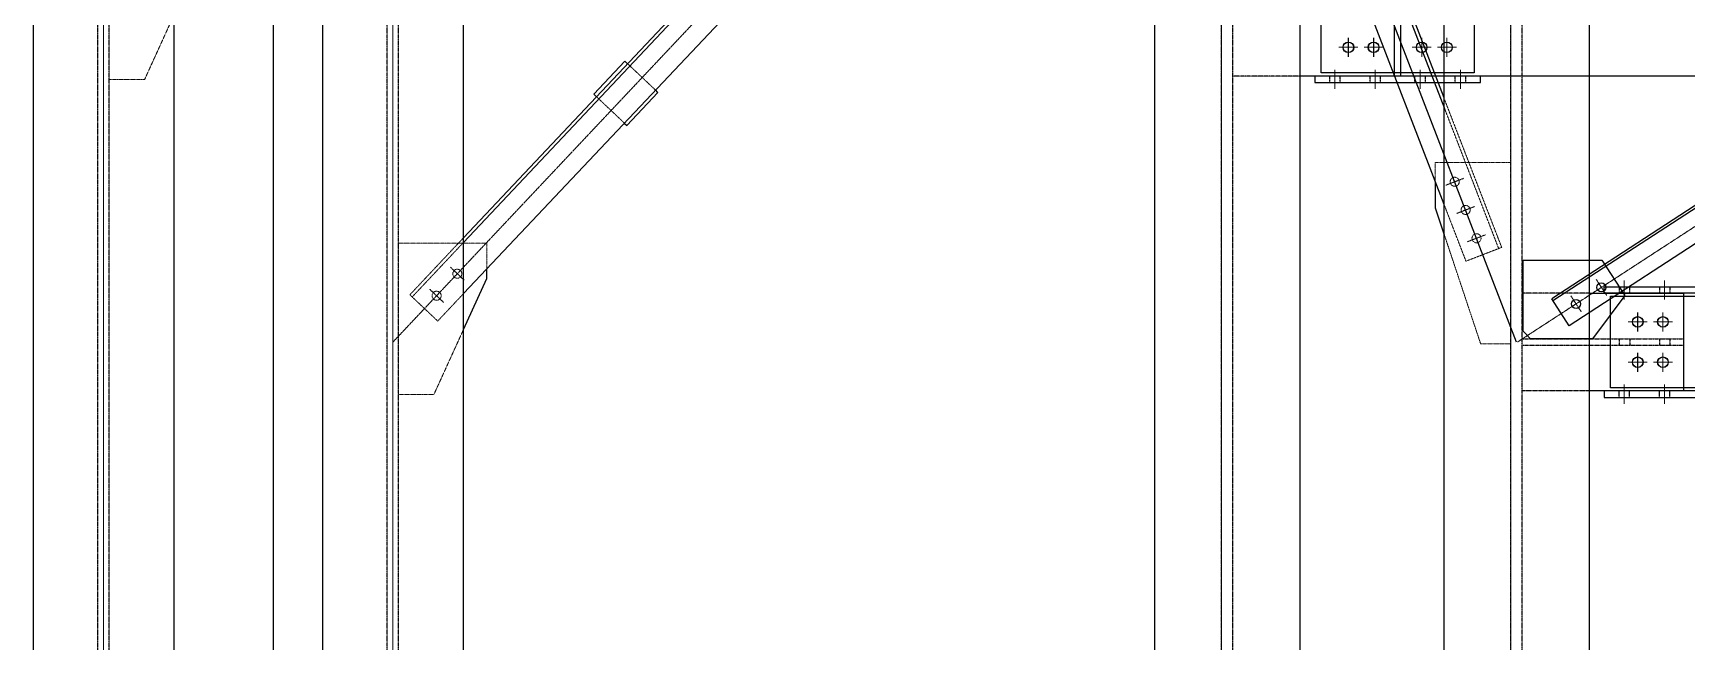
# Model space of a CAD drawing. Header units: millimetres. Extents: x 13669 to 217197, y -88248 to 24578.
# Drawn here: x 63694 to 66977, y -60813 to -59605 of the extents above; entities that cross this region are included whole.
import ezdxf

# ---------------------------------------------------------------- set-up
doc = ezdxf.new("R2010")
doc.units = ezdxf.units.MM
doc.linetypes.add('CENTER2', pattern=[1.125, 0.75, -0.125, 0.125, -0.125])
doc.linetypes.add('DASHED2', pattern=[0.375, 0.25, -0.125])
for name, color, linetype in [('Tx-DDIM', 1, 'Continuous'), ('Tx_M_EQUIPOS', 4, 'Continuous'), ('Tx_M_OCULTOS', 2, 'DASHED2'), ('Tx_TEXTOS 2.5', 3, 'Continuous')]:
    doc.layers.add(name, color=color, linetype=linetype)
doc.layers.add('Tx_EJES', color=1, linetype='CENTER2', lineweight=5)
doc.layers.add('Tx_M_OCULTAS FINO', color=1, linetype='DASHED2', lineweight=5)
doc.styles.add('Tx_texto', font='romans.shx')

# ---------------------------------------------------------------- blocks, each defined once
blk = doc.blocks.new('A$Cb393e613')
blk.add_line((5973.3, 4504.6), (5973.3, 29482.5))
at = {"layer": 'Tx-DDIM'}
blk.add_line((8440.3, 28029.6), (7440.3, 30617.7), dxfattribs=at)
at = {"layer": 'Tx_EJES'}
for p, q in [((6210.3, 31513.5), (6210.3, 22237)), ((12420.7, 30617.7), (8441.9, 28029.6)), ((8429, 30383.2), (6210.3, 28029.6)), ((8299.8, 28340.7), (8335.2, 28354.4)), ((8321.4, 28284.7), (8356.8, 28298.4)), ((8343, 28228.7), (8378.5, 28242.4)), ((6352, 28152.1), (6324.3, 28178.2)), ((6310.8, 28108.4), (6283.1, 28134.5)), ((8598.3, 28153.9), (8619, 28122.1)), ((8654, 28114.1), (8654, 28151.8)), ((8734, 28114.1), (8734, 28151.8)), ((8548, 28121.2), (8568.7, 28089.4)), ((8699.4, 28069.6), (8661.7, 28069.6)), ((8699.7, 28069.6), (8662, 28069.6)), ((8680.5, 28050.7), (8680.5, 28088.4)), ((8680.8, 28050.7), (8680.8, 28088.4)), ((8749.4, 28069.6), (8711.7, 28069.6)), ((8749.7, 28069.6), (8712, 28069.6)), ((8730.5, 28050.7), (8730.5, 28088.4)), ((8730.8, 28050.7), (8730.8, 28088.4)), ((8680.5, 27970.7), (8680.5, 28008.4)), ((8680.8, 27970.7), (8680.8, 28008.4)), ((8730.5, 27970.7), (8730.5, 28008.4)), ((8730.8, 27970.7), (8730.8, 28008.4)), ((8699.4, 27989.6), (8661.7, 27989.6)), ((8699.7, 27989.6), (8662, 27989.6)), ((8749.4, 27989.6), (8711.7, 27989.6)), ((8749.7, 27989.6), (8712, 27989.6)), ((8654, 27945.1), (8654, 27907.4)), ((8734, 27945.1), (8734, 27907.4))]:
    blk.add_line(p, q, dxfattribs=at)
at = {"layer": 'Tx_EJES', "extrusion": (6.12323e-17, 1, -1.83697e-16)}
blk.add_line((8429, 22161.6), (8429, 31418.5), dxfattribs=at)
at = {"layer": 'Tx_M_EQUIPOS'}
for p, q in [((7573.9, 30365.4), (8297.3, 28492.9)), ((7579.8, 30367.7), (8295.8, 28514.5)), ((11972.1, 30367.7), (8509.9, 28115.5)), ((11974.7, 30363.7), (8512.5, 28111.5)), ((6350.3, 28236.4), (8332.6, 30339.3)), ((6350.3, 28227.1), (8337.3, 30334.9)), ((7509, 30340.3), (8296.2, 28302.8)), ((12007, 30314.1), (8544.8, 28061.9)), ((6350.3, 28125.6), (8387.9, 30287.1)), ((8544.8, 28061.9), (8509.9, 28115.5))]:
    blk.add_line(p, q, dxfattribs=at)
for points in [[(6350.3, 22237), (6350.3, 30335.5), (6350.3, 31002.2), (6070.3, 31002.2), (6070.3, 30351.4), (6070.3, 22237)], [(6675.9, 28581.8), (6670.8, 28586.6), (6609.1, 28521.1)], [(6669.5, 28464.1), (6674.6, 28459.3), (6736.3, 28524.8), (6731.2, 28529.6)], [(6609.1, 28521.1), (6614.2, 28516.3)], [(8279, 28347.1), (8279, 28295.9)], [(8279, 28295.9), (8296.2, 28244.5)], [(6350.3, 28054.4), (6396.5, 28155.6), (6396.5, 28174.5)], [(8453.2, 28192.1), (8609.2, 28192.1), (8655, 28121.7), (8591.1, 28035.9), (8468.2, 28035.9), (8453.2, 28050.9), (8453.2, 28192.1)], [(8583.8, 28126.6), (8771.6, 28126.6), (8771.6, 28120.4), (8771.6, 27938.8), (8771.6, 27932.6), (8583.8, 27932.6)]]:
    blk.add_lwpolyline(points, dxfattribs=at)
for points in [[(8585.2, 22237), (8585.2, 30335.5), (8583.8, 31002.2), (8296.8, 31002.2), (8296.2, 30351.4), (8296.2, 22237)], [(8614, 28139.3), (8942.9, 28139.3), (8942.9, 28126.6), (8614, 28126.6)], [(8930.1, 27938.8), (8626.9, 27938.8), (8626.9, 28120.4), (8930.1, 28120.4)], [(8614, 27919.9), (8942.9, 27919.9), (8942.9, 27932.6), (8614, 27932.6)]]:
    blk.add_lwpolyline(points, close=True, dxfattribs=at)
for centre, radius in [((8608.6, 28138), 9), ((8558.3, 28105.3), 9), ((8680.5, 28069.6), 10.5), ((8680.8, 28069.6), 10.5), ((8730.5, 28069.6), 10.5), ((8730.8, 28069.6), 10.5), ((8680.5, 27989.6), 10.5), ((8680.8, 27989.6), 10.5), ((8730.5, 27989.6), 10.5), ((8730.8, 27989.6), 10.5)]:
    blk.add_circle(centre, radius, dxfattribs=at)
at = {"layer": 'Tx_M_OCULTAS FINO'}
for p, q in [((8295.8, 28514.5), (8410.7, 28217.4)), ((8297.3, 28492.9), (8404.7, 28215)), ((8296.2, 28302.8), (8339.8, 28190)), ((6243.9, 28123.4), (6350.3, 28236.4)), ((6248.5, 28119.1), (6350.3, 28227.1)), ((8339.8, 28190), (8410.7, 28217.4)), ((6299.2, 28071.3), (6243.9, 28123.4)), ((6299.2, 28071.3), (6350.3, 28125.6))]:
    blk.add_line(p, q, dxfattribs=at)
for points in [[(6731.2, 28529.6), (6675.9, 28581.8)], [(6614.2, 28516.3), (6669.5, 28464.1)], [(8296.2, 28385.9), (8279, 28385.9), (8279, 28347.1)], [(8296.2, 28244.5), (8369, 28025.9), (8429, 28025.9), (8429, 28385.9), (8296.2, 28385.9)], [(6396.5, 28174.5), (6396.5, 28225.6), (6221.6, 28225.6), (6221.6, 27925.6), (6291.6, 27925.6), (6350.3, 28054.4)]]:
    blk.add_lwpolyline(points, dxfattribs=at)
for centre in [(8317.5, 28347.5), (8339.1, 28291.6), (8360.7, 28235.6), (6338.1, 28165.1), (6297, 28121.5)]:
    blk.add_circle(centre, 9, dxfattribs=at)
at = {"layer": 'Tx_M_OCULTOS', "extrusion": (6.12323e-17, 1, -1.83697e-16)}
for p, q in [((6199, 22237), (6199, 31002.2)), ((6221.6, 22237), (6221.6, 31002.2)), ((8429, 22237), (8429, 31002.2)), ((8451.6, 22237), (8451.6, 31002.2))]:
    blk.add_line(p, q, dxfattribs=at)
at = {"layer": 'Tx_M_OCULTOS'}
for p, q in [((8643.8, 28139.3), (8643.8, 28126.6)), ((8664.5, 28139.3), (8664.5, 28126.6)), ((8723.8, 28139.3), (8723.8, 28126.6)), ((8744.5, 28139.3), (8744.5, 28126.6)), ((8583.8, 28126.6), (8451.6, 28126.6)), ((8451.6, 28035.9), (8771.6, 28035.9)), ((8643.6, 28035.9), (8643.6, 28023.3)), ((8664.7, 28035.9), (8664.7, 28023.3)), ((8723.6, 28035.9), (8723.6, 28023.3)), ((8744.7, 28035.9), (8744.7, 28023.3)), ((8451.6, 28023.3), (8771.6, 28023.3)), ((8583.8, 27932.6), (8451.6, 27932.6)), ((8643.8, 27919.9), (8643.8, 27932.6)), ((8664.5, 27919.9), (8664.5, 27932.6)), ((8723.8, 27919.9), (8723.8, 27932.6)), ((8744.5, 27919.9), (8744.5, 27932.6))]:
    blk.add_line(p, q, dxfattribs=at)
at = {"layer": 'Tx_TEXTOS 2.5', "style": 'Tx_texto', "width": 0.7}
for p in [(6234.9, 20825.2), (6375.1, 20825.2)]:
    blk.add_attdef('1:50', p, '', height=125, dxfattribs=at)

msp = doc.modelspace()

# ---------------------------------------------------------------- block references
msp.add_blockref('A$Cb393e613', (58198.3266401, -88247.7902922))

# ---------------------------------------------------------------- next in the draw order: linework, layer by layer
at = {"layer": 'Tx_EJES'}
for p, q in [((63834.4744281, -56109.556508), (63834.4744281, -65386.1360055)), ((66323.499428, -59633.5360057), (66285.799428, -59633.5360057)), ((66323.8348709, -59633.5360054), (66286.1348709, -59633.5360054)), ((66304.649428, -59652.3860057), (66304.649428, -59614.6860057)), ((66304.9848709, -59652.3860054), (66304.9848709, -59614.6860054)), ((66373.499428, -59633.5360057), (66335.799428, -59633.5360057)), ((66373.8348709, -59633.5360054), (66336.1348709, -59633.5360054)), ((66354.649428, -59652.3860057), (66354.649428, -59614.6860057)), ((66354.9848709, -59652.3860054), (66354.9848709, -59614.6860054)), ((66431.3848709, -59633.5360054), (66469.0848709, -59633.5360054)), ((66469.0848709, -59633.5360054), (66431.3848709, -59633.5360054)), ((66450.2348709, -59652.3860054), (66450.2348709, -59614.6860054)), ((66450.2348709, -59652.3860054), (66450.2348709, -59614.6860054)), ((66481.3848709, -59633.5360054), (66519.0848709, -59633.5360054)), ((66519.0848709, -59633.5360054), (66481.3848709, -59633.5360054)), ((66500.2348709, -59652.3860054), (66500.2348709, -59614.6860054)), ((66500.2348709, -59652.3860054), (66500.2348709, -59614.6860054)), ((66278.1598709, -59678.0360054), (66278.1598709, -59715.7360054)), ((66358.1598709, -59678.0360054), (66358.1598709, -59715.7360054)), ((66447.0598709, -59678.0360054), (66447.0598709, -59715.7360054)), ((66527.0598709, -59678.0360054), (66527.0598709, -59715.7360054))]:
    msp.add_line(p, q, dxfattribs=at)
at = {"layer": 'Tx_EJES', "extrusion": (6.12323e-17, 1, -1.83697e-16)}
msp.add_line((66053.1744279, -65461.5360055), (66053.1744279, -56204.5761742), dxfattribs=at)
at = {"layer": 'Tx_M_EQUIPOS'}
for points in [[(63974.4744281, -65386.1360055), (63974.4744281, -57287.5641806), (63974.4744281, -56620.8560056), (63694.4744281, -56620.8560056), (63694.4744281, -57271.6641806), (63694.4744281, -65386.1360055)], [(66207.9744279, -59496.5360058), (66395.774428, -59496.5360058), (66395.774428, -59502.7360057), (66395.774428, -59684.3360057), (66395.774428, -59690.5360058), (66207.9744279, -59690.5360058)]]:
    msp.add_lwpolyline(points, dxfattribs=at)
for points in [[(66209.3098708, -65386.1360055), (66209.3098708, -57287.5641806), (66207.9744279, -56620.8560056), (65920.9744279, -56620.8560056), (65920.3098708, -57271.6641806), (65920.3098708, -65386.1360055)], [(66554.2098709, -59684.3360054), (66251.0098709, -59684.3360054), (66251.0098709, -59502.7360054), (66554.2098709, -59502.7360054)], [(69700.509871, -59684.3360055), (69700.509871, -59690.5360056), (66409.109871, -59690.5360054), (66409.109871, -59684.3360054), (66409.109871, -59502.7360054), (66409.109871, -59496.5360054), (69700.509871, -59496.5360056), (69700.509871, -59502.7360055)], [(66238.1598709, -59703.2360054), (66567.0598709, -59703.2360054), (66567.0598709, -59690.5360054), (66238.1598709, -59690.5360054)]]:
    msp.add_lwpolyline(points, close=True, dxfattribs=at)
for centre in [(66304.649428, -59633.5360057), (66304.9848709, -59633.5360054), (66354.649428, -59633.5360057), (66354.9848709, -59633.5360054), (66450.2348709, -59633.5360054), (66450.2348709, -59633.5360054), (66500.2348709, -59633.5360054), (66500.2348709, -59633.5360054)]:
    msp.add_circle(centre, 10.5, dxfattribs=at)
at = {"layer": 'Tx_M_OCULTAS FINO'}
msp.add_lwpolyline([(64020.5966236, -59448.5738245), (64020.5966236, -59397.5037045), (63845.7744281, -59397.5037045), (63845.7744281, -59697.5037045), (63915.7744281, -59697.5037045), (63974.4744281, -59568.7046469)], dxfattribs=at)
at = {"layer": 'Tx_M_OCULTOS', "extrusion": (6.12323e-17, 1, -1.83697e-16)}
for p, q in [((63823.1744281, -65386.1360055), (63823.1744281, -56620.8560056)), ((63845.7744281, -65386.1360055), (63845.7744281, -56620.8560056)), ((66053.1744279, -65386.1360055), (66053.1744279, -56620.8560056)), ((66075.7744279, -65386.1360055), (66075.7744279, -56620.8560056))]:
    msp.add_line(p, q, dxfattribs=at)
at = {"layer": 'Tx_M_OCULTOS'}
for p, q in [((66207.9744279, -59690.5360058), (66075.774428, -59690.5360058)), ((66267.9144533, -59703.2360054), (66267.9144533, -59690.5360054)), ((66288.6848709, -59703.2360054), (66288.6848709, -59690.5360054)), ((66347.9144533, -59703.2360054), (66347.9144533, -59690.5360054)), ((66368.6848709, -59703.2360054), (66368.6848709, -59690.5360054)), ((66436.8144533, -59703.2360054), (66436.8144533, -59690.5360054)), ((66457.5848709, -59703.2360054), (66457.5848709, -59690.5360054)), ((66516.8144533, -59703.2360054), (66516.8144533, -59690.5360054)), ((66537.5848709, -59703.2360054), (66537.5848709, -59690.5360054))]:
    msp.add_line(p, q, dxfattribs=at)

doc.saveas('drawing.dxf')
